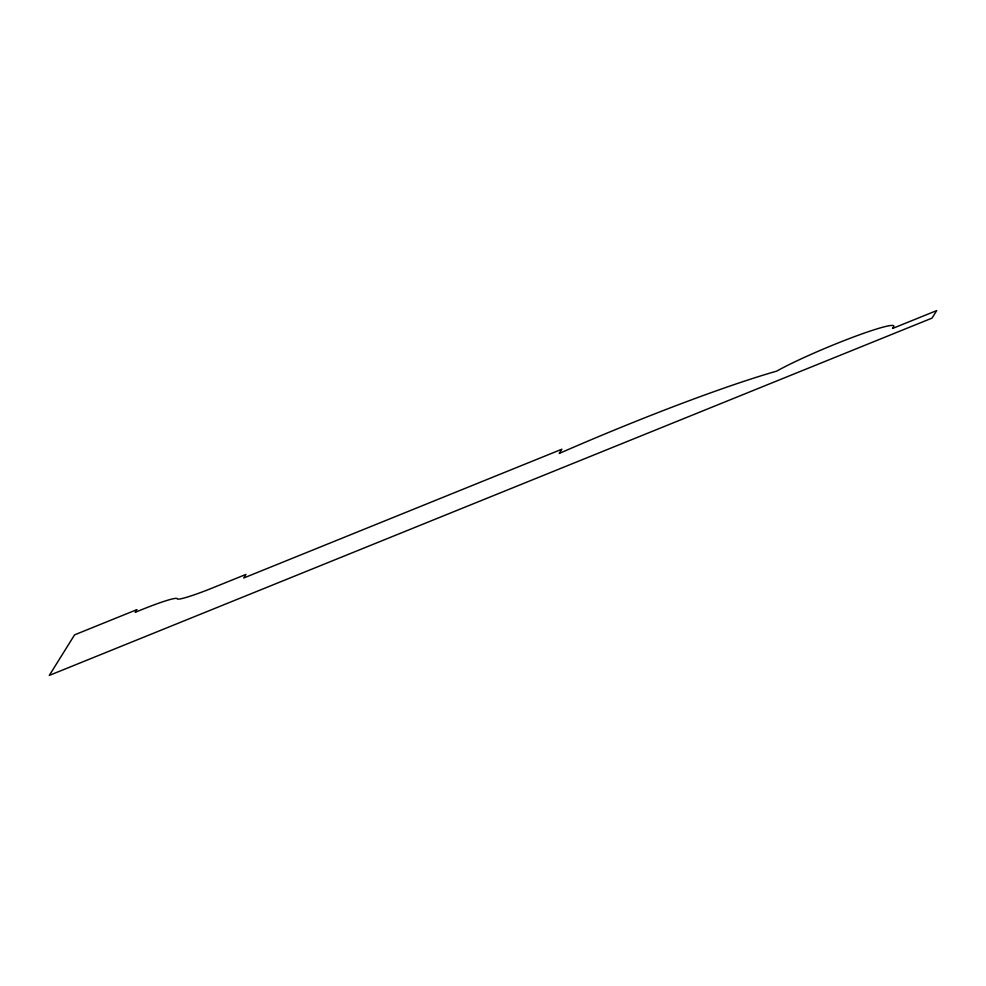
<?xml version="1.0" encoding="UTF-8"?>
<svg xmlns="http://www.w3.org/2000/svg" width="986" height="986" viewBox="0 0 986 986"><rect width="100%" height="100%" fill="white"/><g stroke="black" fill="none" stroke-linecap="round" stroke-linejoin="round"><path stroke-width="1.48" d="M136.746 609.693L135.181 612.343L135.846 612.084A41.622 3.488 -22.6 0 1 177.184 598.749A42.792 3.587 -22.6 0 0 212.951 587.767L245.933 574.419L243.702 578.006L561.86 449.222L559.21 453.461A226.607 18.968 -22.6 0 1 776.709 371.13A68.921 5.768 -22.6 0 1 850.068 338.297A68.921 5.768 -22.6 0 1 893.71 326.6L892.552 328.461L936.7 310.59L932.004 318.121L49.3 675.41L74.591 634.848L136.746 609.693"/></g></svg>
